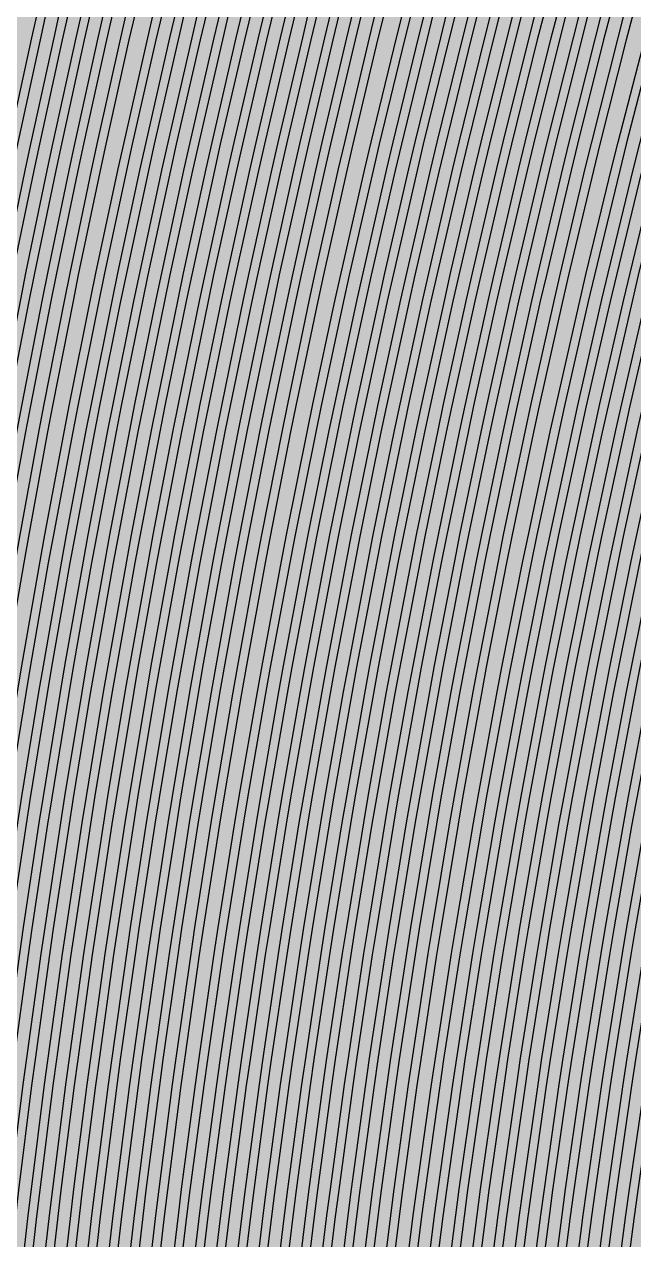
# Model space of a CAD drawing. Header units: metres. Extents: x -7220 to 10980, y -29667 to 1833.
# Drawn here: x 2923.3 to 3068.9, y -17403.7 to -17113.4 of the extents above; entities that cross this region are included whole.
import ezdxf

# ---------------------------------------------------------------- set-up
doc = ezdxf.new("R2010")
doc.units = ezdxf.units.M
doc.layers.add('Metal1', color=4, linetype='CONTINUOUS')
doc.layers.add('Polyimide', color=7, linetype='CONTINUOUS')

msp = doc.modelspace()

# ---------------------------------------------------------------- hatches: boundary and pattern name
at = {"layer": 'Polyimide'}
msp.add_hatch(color=7, dxfattribs=at).paths.add_polyline_path([(4099.45, -13861.55), (4142.64, -14152.77), (4214.18, -14438.35), (4313.36, -14715.55), (4439.24, -14981.69), (4590.59, -15234.21), (4765.97, -15470.68), (4963.68, -15688.82), (5181.82, -15886.53), (5418.29, -16061.91), (5670.81, -16213.26), (5936.95, -16339.14), (6214.15, -16438.32), (6499.73, -16509.85), (6790.95, -16553.05), (7085, -16567.5), (9980.38, -16567.5), (10058.79, -16571.35), (10136.45, -16582.87), (10212.6, -16601.95), (10286.52, -16628.4), (10357.49, -16661.96), (10424.83, -16702.32), (10487.89, -16749.09), (10546.06, -16801.81), (10598.78, -16859.98), (10645.55, -16923.04), (10685.91, -16990.38), (10719.48, -17061.35), (10745.93, -17135.27), (10765, -17211.43), (10776.52, -17289.08), (10780.38, -17367.5), (10780.38, -21957.3), (10741.61, -22012.91), (10705.97, -22070.59), (10673.58, -22130.14), (10644.53, -22191.39), (10618.92, -22254.16), (10596.82, -22318.25), (10578.3, -22383.46), (10563.41, -22449.6), (10552.21, -22516.46), (10544.72, -22583.84), (10540.97, -22651.53), (10540.97, -22719.32), (10544.72, -22787.01), (10552.21, -22854.38), (10563.41, -22921.24), (10578.3, -22987.38), (10596.82, -23052.6), (10618.92, -23116.68), (10644.53, -23179.45), (10673.58, -23240.71), (10705.97, -23300.26), (10741.61, -23357.93), (10780.38, -23413.54), (10780.38, -28667.5), (10776.52, -28745.91), (10765, -28823.57), (10745.93, -28899.73), (10719.48, -28973.65), (10685.91, -29044.62), (10645.55, -29111.96), (10598.78, -29175.01), (10546.06, -29233.19), (10487.89, -29285.91), (10424.83, -29332.68), (10357.49, -29373.04), (10286.52, -29406.6), (10212.6, -29433.05), (10136.45, -29452.13), (10058.79, -29463.65), (9980.38, -29467.5), (-6219.63, -29467.5), (-6298.04, -29463.65), (-6375.7, -29452.13), (-6451.85, -29433.05), (-6525.77, -29406.6), (-6596.74, -29373.04), (-6664.08, -29332.68), (-6727.14, -29285.91), (-6785.31, -29233.19), (-6838.03, -29175.01), (-6884.8, -29111.96), (-6925.16, -29044.62), (-6958.73, -28973.65), (-6985.18, -28899.73), (-7004.25, -28823.57), (-7015.77, -28745.91), (-7019.63, -28667.5), (-7019.63, -23426.32), (-6979.36, -23370.07), (-6942.33, -23311.63), (-6908.66, -23251.2), (-6878.45, -23188.96), (-6851.81, -23125.12), (-6828.81, -23059.88), (-6809.53, -22993.44), (-6794.04, -22926.02), (-6782.37, -22857.83), (-6774.57, -22789.09), (-6770.67, -22720.02), (-6770.67, -22650.84), (-6774.57, -22581.77), (-6782.37, -22513.03), (-6794.04, -22444.84), (-6809.53, -22377.42), (-6828.81, -22310.98), (-6851.81, -22245.74), (-6878.45, -22181.89), (-6908.66, -22119.66), (-6942.33, -22059.22), (-6979.36, -22000.79), (-7019.63, -21944.54), (-7019.63, -17367.5), (-7015.77, -17289.08), (-7004.25, -17211.43), (-6985.18, -17135.27), (-6958.73, -17061.35), (-6925.16, -16990.38), (-6884.8, -16923.04), (-6838.03, -16859.98), (-6785.31, -16801.81), (-6727.14, -16749.09), (-6664.08, -16702.32), (-6596.74, -16661.96), (-6525.77, -16628.4), (-6451.85, -16601.95), (-6375.7, -16582.87), (-6298.04, -16571.35), (-6219.63, -16567.5), (-3314, -16567.5), (-3019.95, -16553.05), (-2728.73, -16509.85), (-2443.15, -16438.32), (-2165.95, -16339.14), (-1899.81, -16213.26), (-1647.29, -16061.91), (-1410.82, -15886.53), (-1192.68, -15688.82), (-994.97, -15470.68), (-819.59, -15234.21), (-668.24, -14981.69), (-542.36, -14715.55), (-443.18, -14438.35), (-371.64, -14152.77), (-328.45, -13861.55), (-314, -13567.5), (-314, -13373.48), (-317.45, -13328.11), (-327.72, -13283.78), (-344.58, -13241.52), (-367.63, -13202.3), (-396.35, -13167.01), (-430.08, -13136.47), (-468.03, -13111.38), (-509.35, -13092.32), (-509.35, -13092.32), (-578.18, -13061.27), (-642.2, -13021.24), (-700.26, -12972.96), (-751.3, -12917.31), (-794.39, -12855.3), (-828.74, -12788.06), (-853.73, -12716.8), (-868.91, -12642.84), (-874, -12567.5), (-868.91, -12492.16), (-853.73, -12418.19), (-828.74, -12346.94), (-794.39, -12279.7), (-751.3, -12217.69), (-700.26, -12162.04), (-642.2, -12113.76), (-578.18, -12073.73), (-509.35, -12042.68), (-509.35, -12042.68), (-468.03, -12023.62), (-430.08, -11998.53), (-396.35, -11967.99), (-367.63, -11932.7), (-344.58, -11893.47), (-327.72, -11851.21), (-317.45, -11806.89), (-314, -11761.52), (-314, -11074.31), (-317.45, -11028.94), (-327.72, -10984.62), (-344.58, -10942.36), (-367.63, -10903.13), (-396.35, -10867.84), (-430.08, -10837.3), (-468.03, -10812.21), (-509.35, -10793.16), (-509.35, -10793.16), (-578.18, -10762.1), (-642.2, -10722.07), (-700.26, -10673.8), (-751.3, -10618.15), (-794.39, -10556.13), (-828.74, -10488.89), (-853.73, -10417.64), (-868.91, -10343.67), (-874, -10268.33), (-868.91, -10192.99), (-853.73, -10119.03), (-828.74, -10047.77), (-794.39, -9980.53), (-751.3, -9918.52), (-700.26, -9862.87), (-642.2, -9814.59), (-578.18, -9774.56), (-509.35, -9743.51), (-509.35, -9743.51), (-468.03, -9724.45), (-430.08, -9699.36), (-396.35, -9668.82), (-367.63, -9633.53), (-344.58, -9594.31), (-327.72, -9552.05), (-317.45, -9507.72), (-314, -9462.35), (-314, -8775.14), (-317.45, -8729.78), (-327.72, -8685.45), (-344.58, -8643.19), (-367.63, -8603.96), (-396.35, -8568.68), (-430.08, -8538.14), (-468.03, -8513.05), (-509.35, -8493.99), (-509.35, -8493.99), (-578.18, -8462.94), (-642.2, -8422.91), (-700.26, -8374.63), (-751.3, -8318.98), (-794.39, -8256.97), (-828.74, -8189.73), (-853.73, -8118.47), (-868.91, -8044.5), (-874, -7969.17), (-868.91, -7893.83), (-853.73, -7819.86), (-828.74, -7748.61), (-794.39, -7681.36), (-751.3, -7619.35), (-700.26, -7563.7), (-642.2, -7515.42), (-578.18, -7475.4), (-509.35, -7444.34), (-509.35, -7444.34), (-468.03, -7425.28), (-430.08, -7400.2), (-396.35, -7369.66), (-367.63, -7334.37), (-344.58, -7295.14), (-327.72, -7252.88), (-317.45, -7208.56), (-314, -7163.19), (-314, -6475.98), (-317.45, -6430.61), (-327.72, -6386.29), (-344.58, -6344.02), (-367.63, -6304.8), (-396.35, -6269.51), (-430.08, -6238.97), (-468.03, -6213.88), (-509.35, -6194.82), (-509.35, -6194.82), (-578.18, -6163.77), (-642.2, -6123.74), (-700.26, -6075.46), (-751.3, -6019.81), (-794.39, -5957.8), (-828.74, -5890.56), (-853.73, -5819.31), (-868.91, -5745.34), (-874, -5670), (-868.91, -5594.66), (-853.73, -5520.69), (-828.74, -5449.44), (-794.39, -5382.2), (-751.3, -5320.19), (-700.26, -5264.54), (-642.2, -5216.26), (-578.18, -5176.23), (-509.35, -5145.18), (-509.35, -5145.18), (-468.03, -5126.12), (-430.08, -5101.03), (-396.35, -5070.49), (-367.63, -5035.2), (-344.58, -4995.98), (-327.72, -4953.71), (-317.45, -4909.39), (-314, -4864.02), (-314, 380), (-314, 1532.5), (-269, 1532.5), (-268.78, 1525.63), (-268.1, 1518.79), (-266.98, 1512.02), (-265.42, 1505.32), (-263.43, 1498.75), (-261.01, 1492.32), (-258.17, 1486.06), (-254.93, 1480), (-251.3, 1474.17), (-247.3, 1468.58), (-242.94, 1463.27), (-238.25, 1458.25), (-233.23, 1453.56), (-227.92, 1449.2), (-222.33, 1445.2), (-216.5, 1441.57), (-210.44, 1438.33), (-204.18, 1435.49), (-197.75, 1433.07), (-191.18, 1431.08), (-184.48, 1429.52), (-177.71, 1428.4), (-170.87, 1427.72), (-164, 1427.5), (-157.13, 1427.72), (-150.29, 1428.4), (-143.52, 1429.52), (-136.82, 1431.08), (-130.25, 1433.07), (-123.82, 1435.49), (-117.56, 1438.33), (-111.5, 1441.57), (-105.67, 1445.2), (-100.08, 1449.2), (-94.77, 1453.56), (-89.75, 1458.25), (-85.06, 1463.27), (-80.7, 1468.58), (-76.7, 1474.17), (-73.07, 1480), (-69.83, 1486.06), (-66.99, 1492.32), (-64.57, 1498.75), (-62.58, 1505.32), (-61.02, 1512.02), (-59.9, 1518.79), (-59.22, 1525.63), (-59, 1532.5), (1786, 1532.5), (3835, 1532.5), (3835.21, 1539.04), (3835.86, 1545.55), (3836.92, 1552.01), (3838.41, 1558.38), (3840.31, 1564.64), (3842.61, 1570.77), (3845.31, 1576.73), (3848.4, 1582.5), (3851.85, 1588.06), (3855.66, 1593.38), (3859.82, 1598.43), (3864.29, 1603.21), (3869.07, 1607.68), (3874.12, 1611.84), (3879.44, 1615.65), (3885, 1619.1), (3890.77, 1622.19), (3896.73, 1624.89), (3902.86, 1627.19), (3909.12, 1629.09), (3915.49, 1630.58), (3921.95, 1631.64), (3928.46, 1632.29), (3935, 1632.5), (3941.54, 1632.29), (3948.05, 1631.64), (3954.51, 1630.58), (3960.88, 1629.09), (3967.14, 1627.19), (3973.27, 1624.89), (3979.23, 1622.19), (3985, 1619.1), (3990.56, 1615.65), (3995.88, 1611.84), (4000.93, 1607.68), (4005.71, 1603.21), (4010.18, 1598.43), (4014.34, 1593.38), (4018.15, 1588.06), (4021.6, 1582.5), (4024.69, 1576.73), (4027.39, 1570.77), (4029.69, 1564.64), (4031.59, 1558.38), (4033.08, 1552.01), (4034.14, 1545.55), (4034.79, 1539.04), (4035, 1532.5), (4085, 1532.5), (4085, 380), (4085, 330), (4085, -4864.02), (4088.45, -4909.39), (4098.72, -4953.71), (4115.58, -4995.98), (4138.63, -5035.2), (4167.35, -5070.49), (4201.08, -5101.03), (4239.03, -5126.12), (4280.35, -5145.18), (4280.35, -5145.18), (4349.18, -5176.23), (4413.2, -5216.26), (4471.26, -5264.54), (4522.3, -5320.19), (4565.39, -5382.2), (4599.74, -5449.44), (4624.73, -5520.69), (4639.91, -5594.66), (4645, -5670), (4639.91, -5745.34), (4624.73, -5819.31), (4599.74, -5890.56), (4565.39, -5957.8), (4522.3, -6019.81), (4471.26, -6075.46), (4413.2, -6123.74), (4349.18, -6163.77), (4280.35, -6194.82), (4239.03, -6213.88), (4201.08, -6238.97), (4167.35, -6269.51), (4138.63, -6304.8), (4115.58, -6344.02), (4098.72, -6386.29), (4088.45, -6430.61), (4085, -6475.98), (4085, -13567.5), (4099.45, -13861.55)])

# ---------------------------------------------------------------- linework, layer by layer
at = {"layer": 'Metal1'}
for points in [[(2875.58, -17422.91), (2878.24, -17397.93), (2878.95, -17391.66), (2881.92, -17366.68), (2882.7, -17360.41), (2885.97, -17335.43), (2886.83, -17329.15), (2890.4, -17304.18), (2891.34, -17297.9), (2895.21, -17272.93), (2896.23, -17266.65), (2900.41, -17241.67), (2901.5, -17235.4), (2906, -17210.42), (2907.17, -17204.14), (2911.97, -17179.17), (2913.22, -17172.89), (2918.34, -17147.92), (2919.67, -17141.64), (2925.1, -17116.67), (2926.51, -17110.38)], [(2928.46, -17110.83), (2927.06, -17117.1), (2921.62, -17142.06), (2920.3, -17148.33), (2915.18, -17173.29), (2913.94, -17179.56), (2909.13, -17204.51), (2907.97, -17210.78), (2903.47, -17235.74), (2902.38, -17242.01), (2898.2, -17266.97), (2897.19, -17273.24), (2893.31, -17298.2), (2892.38, -17304.47), (2888.81, -17329.43), (2887.95, -17335.69), (2884.68, -17360.66), (2883.9, -17366.92), (2880.94, -17391.89), (2880.23, -17398.15), (2877.57, -17423.12)], [(2880.64, -17422.91), (2883.32, -17397.93), (2884.03, -17391.66), (2887.01, -17366.68), (2887.79, -17360.41), (2891.08, -17335.43), (2891.94, -17329.15), (2895.53, -17304.18), (2896.47, -17297.9), (2900.36, -17272.92), (2901.38, -17266.65), (2905.59, -17241.67), (2906.68, -17235.39), (2911.2, -17210.42), (2912.37, -17204.14), (2917.2, -17179.17), (2918.45, -17172.89), (2923.59, -17147.92), (2924.93, -17141.64), (2930.39, -17116.67), (2931.8, -17110.38)], [(2933.75, -17110.83), (2932.34, -17117.1), (2926.88, -17142.06), (2925.55, -17148.33), (2920.41, -17173.29), (2919.16, -17179.56), (2914.34, -17204.52), (2913.16, -17210.78), (2908.65, -17235.74), (2907.56, -17242.01), (2903.36, -17266.97), (2902.34, -17273.24), (2898.45, -17298.2), (2897.51, -17304.47), (2893.92, -17329.43), (2893.06, -17335.69), (2889.78, -17360.66), (2888.99, -17366.92), (2886.01, -17391.89), (2885.31, -17398.15), (2882.63, -17423.12)], [(2885.7, -17422.91), (2888.39, -17397.93), (2889.1, -17391.66), (2892.1, -17366.68), (2892.89, -17360.41), (2896.19, -17335.43), (2897.05, -17329.15), (2900.66, -17304.18), (2901.6, -17297.9), (2905.51, -17272.92), (2906.54, -17266.65), (2910.76, -17241.67), (2911.86, -17235.39), (2916.39, -17210.42), (2917.57, -17204.14), (2922.42, -17179.17), (2923.68, -17172.89), (2928.85, -17147.92), (2930.19, -17141.64), (2935.67, -17116.67), (2937.09, -17110.38)], [(2939.04, -17110.83), (2937.62, -17117.11), (2932.14, -17142.06), (2930.8, -17148.33), (2925.64, -17173.29), (2924.38, -17179.56), (2919.54, -17204.52), (2918.36, -17210.79), (2913.83, -17235.75), (2912.73, -17242.01), (2908.51, -17266.97), (2907.49, -17273.24), (2903.58, -17298.2), (2902.64, -17304.47), (2899.03, -17329.43), (2898.17, -17335.69), (2894.87, -17360.66), (2894.08, -17366.92), (2891.09, -17391.89), (2890.38, -17398.15), (2887.69, -17423.12)], [(2890.76, -17422.91), (2893.46, -17397.93), (2894.18, -17391.66), (2897.19, -17366.68), (2897.98, -17360.4), (2901.29, -17335.43), (2902.16, -17329.15), (2905.78, -17304.17), (2906.73, -17297.9), (2910.66, -17272.92), (2911.69, -17266.65), (2915.93, -17241.67), (2917.04, -17235.39), (2921.59, -17210.42), (2922.78, -17204.14), (2927.65, -17179.17), (2928.91, -17172.89), (2934.1, -17147.92), (2935.45, -17141.63), (2940.95, -17116.67), (2942.38, -17110.38)], [(2944.33, -17110.83), (2942.91, -17117.11), (2937.4, -17142.06), (2936.06, -17148.33), (2930.87, -17173.29), (2929.61, -17179.56), (2924.74, -17204.52), (2923.56, -17210.79), (2919.01, -17235.75), (2917.9, -17242.01), (2913.66, -17266.97), (2912.64, -17273.24), (2908.71, -17298.2), (2907.76, -17304.47), (2904.14, -17329.43), (2903.28, -17335.69), (2899.96, -17360.66), (2899.17, -17366.92), (2896.17, -17391.89), (2895.45, -17398.15), (2892.75, -17423.12)], [(2895.85, -17422.91), (2898.57, -17397.93), (2899.29, -17391.66), (2902.31, -17366.68), (2903.11, -17360.4), (2906.44, -17335.43), (2907.32, -17329.15), (2910.96, -17304.17), (2911.91, -17297.9), (2915.87, -17272.92), (2916.9, -17266.64), (2921.17, -17241.67), (2922.28, -17235.39), (2926.86, -17210.42), (2928.06, -17204.14), (2932.95, -17179.17), (2934.23, -17172.89), (2939.45, -17147.92), (2940.8, -17141.63), (2946.34, -17116.67), (2947.78, -17110.38)], [(2949.73, -17110.83), (2948.29, -17117.11), (2942.76, -17142.06), (2941.4, -17148.33), (2936.19, -17173.29), (2934.92, -17179.56), (2930.02, -17204.52), (2928.83, -17210.79), (2924.25, -17235.75), (2923.14, -17242.02), (2918.87, -17266.98), (2917.84, -17273.24), (2913.89, -17298.2), (2912.94, -17304.47), (2909.3, -17329.43), (2908.42, -17335.7), (2905.09, -17360.66), (2904.3, -17366.92), (2901.27, -17391.89), (2900.55, -17398.15), (2897.84, -17423.12)], [(2901.16, -17422.91), (2903.94, -17397.93), (2904.68, -17391.65), (2907.77, -17366.67), (2908.59, -17360.4), (2911.99, -17335.42), (2912.89, -17329.15), (2916.62, -17304.17), (2917.59, -17297.89), (2921.63, -17272.92), (2922.69, -17266.64), (2927.05, -17241.67), (2928.19, -17235.39), (2932.88, -17210.42), (2934.1, -17204.13), (2939.1, -17179.17), (2940.41, -17172.88), (2945.74, -17147.92), (2947.13, -17141.63), (2952.79, -17116.67), (2954.26, -17110.38)], [(2956.21, -17110.84), (2954.74, -17117.11), (2949.08, -17142.06), (2947.7, -17148.34), (2942.36, -17173.29), (2941.06, -17179.57), (2936.06, -17204.52), (2934.84, -17210.79), (2930.16, -17235.75), (2929.02, -17242.02), (2924.66, -17266.98), (2923.61, -17273.25), (2919.57, -17298.21), (2918.59, -17304.47), (2914.87, -17329.44), (2913.98, -17335.7), (2910.57, -17360.67), (2909.76, -17366.93), (2906.66, -17391.89), (2905.93, -17398.15), (2903.15, -17423.12)], [(2906.22, -17422.91), (2909.01, -17397.93), (2909.75, -17391.65), (2912.86, -17366.67), (2913.68, -17360.4), (2917.1, -17335.42), (2918, -17329.15), (2921.74, -17304.17), (2922.72, -17297.89), (2926.78, -17272.92), (2927.84, -17266.64), (2932.23, -17241.67), (2933.37, -17235.39), (2938.07, -17210.42), (2939.3, -17204.13), (2944.33, -17179.17), (2945.64, -17172.88), (2951, -17147.92), (2952.39, -17141.63), (2958.08, -17116.66), (2959.55, -17110.37)], [(2961.5, -17110.84), (2960.03, -17117.12), (2954.34, -17142.07), (2952.95, -17148.34), (2947.59, -17173.29), (2946.29, -17179.57), (2941.26, -17204.52), (2940.04, -17210.79), (2935.33, -17235.75), (2934.19, -17242.02), (2929.82, -17266.98), (2928.76, -17273.25), (2924.7, -17298.21), (2923.72, -17304.47), (2919.98, -17329.44), (2919.08, -17335.7), (2915.66, -17360.67), (2914.84, -17366.93), (2911.74, -17391.89), (2911, -17398.15), (2908.21, -17423.12)], [(2911.28, -17422.91), (2914.09, -17397.92), (2914.83, -17391.65), (2917.95, -17366.67), (2918.77, -17360.4), (2922.21, -17335.42), (2923.11, -17329.15), (2926.87, -17304.17), (2927.86, -17297.89), (2931.93, -17272.92), (2933, -17266.64), (2937.4, -17241.67), (2938.55, -17235.39), (2943.27, -17210.42), (2944.5, -17204.13), (2949.55, -17179.17), (2950.87, -17172.88), (2956.25, -17147.92), (2957.65, -17141.63), (2963.36, -17116.66), (2964.84, -17110.37)], [(2966.79, -17110.84), (2965.31, -17117.12), (2959.6, -17142.07), (2958.2, -17148.34), (2952.82, -17173.3), (2951.51, -17179.57), (2946.46, -17204.52), (2945.23, -17210.8), (2940.51, -17235.75), (2939.37, -17242.02), (2934.97, -17266.98), (2933.9, -17273.25), (2929.83, -17298.21), (2928.85, -17304.47), (2925.09, -17329.44), (2924.19, -17335.7), (2920.76, -17360.67), (2919.93, -17366.93), (2916.82, -17391.89), (2916.07, -17398.15), (2913.27, -17423.12)], [(2916.35, -17422.91), (2919.16, -17397.92), (2919.91, -17391.65), (2923.04, -17366.67), (2923.87, -17360.4), (2927.32, -17335.42), (2928.23, -17329.15), (2932, -17304.17), (2932.99, -17297.89), (2937.08, -17272.92), (2938.15, -17266.64), (2942.57, -17241.67), (2943.72, -17235.39), (2948.47, -17210.42), (2949.7, -17204.13), (2954.78, -17179.17), (2956.1, -17172.88), (2961.5, -17147.91), (2962.91, -17141.63), (2968.64, -17116.66), (2970.13, -17110.37)], [(2972.08, -17110.84), (2970.59, -17117.12), (2964.86, -17142.07), (2963.46, -17148.34), (2958.05, -17173.3), (2956.74, -17179.57), (2951.67, -17204.52), (2950.43, -17210.8), (2945.69, -17235.75), (2944.54, -17242.02), (2940.12, -17266.98), (2939.05, -17273.25), (2934.96, -17298.21), (2933.97, -17304.48), (2930.2, -17329.44), (2929.3, -17335.7), (2925.85, -17360.67), (2925.02, -17366.93), (2921.89, -17391.9), (2921.15, -17398.15), (2918.33, -17423.12)], [(2921.41, -17422.91), (2924.23, -17397.92), (2924.98, -17391.65), (2928.13, -17366.67), (2928.96, -17360.4), (2932.43, -17335.42), (2933.34, -17329.15), (2937.13, -17304.17), (2938.12, -17297.89), (2942.23, -17272.92), (2943.31, -17266.64), (2947.74, -17241.67), (2948.9, -17235.39), (2953.67, -17210.42), (2954.91, -17204.13), (2960, -17179.17), (2961.33, -17172.88), (2966.76, -17147.91), (2968.16, -17141.62), (2973.93, -17116.66), (2975.42, -17110.37)], [(2977.37, -17110.84), (2975.87, -17117.12), (2970.11, -17142.07), (2968.71, -17148.35), (2963.28, -17173.3), (2961.96, -17179.57), (2956.87, -17204.53), (2955.63, -17210.8), (2950.87, -17235.75), (2949.71, -17242.02), (2945.28, -17266.98), (2944.2, -17273.25), (2940.09, -17298.21), (2939.1, -17304.48), (2935.32, -17329.44), (2934.41, -17335.7), (2930.94, -17360.67), (2930.11, -17366.93), (2926.97, -17391.9), (2926.22, -17398.16), (2923.39, -17423.12)], [(2926.47, -17422.91), (2929.31, -17397.92), (2930.06, -17391.65), (2933.22, -17366.67), (2934.05, -17360.4), (2937.53, -17335.42), (2938.45, -17329.14), (2942.25, -17304.17), (2943.25, -17297.89), (2947.38, -17272.92), (2948.46, -17266.64), (2952.92, -17241.67), (2954.08, -17235.38), (2958.86, -17210.42), (2960.11, -17204.13), (2965.23, -17179.16), (2966.56, -17172.88), (2972.01, -17147.91), (2973.42, -17141.62), (2979.21, -17116.66), (2980.71, -17110.37)], [(2982.66, -17110.84), (2981.16, -17117.12), (2975.37, -17142.07), (2973.96, -17148.35), (2968.51, -17173.3), (2967.18, -17179.57), (2962.07, -17204.53), (2960.83, -17210.8), (2956.04, -17235.75), (2954.88, -17242.02), (2950.43, -17266.98), (2949.35, -17273.25), (2945.23, -17298.21), (2944.23, -17304.48), (2940.43, -17329.44), (2939.51, -17335.7), (2936.04, -17360.67), (2935.2, -17366.93), (2932.05, -17391.9), (2931.29, -17398.16), (2928.46, -17423.12)], [(2931.53, -17422.9), (2934.38, -17397.92), (2935.14, -17391.65), (2938.31, -17366.67), (2939.15, -17360.4), (2942.64, -17335.42), (2943.56, -17329.14), (2947.38, -17304.17), (2948.38, -17297.89), (2952.53, -17272.92), (2953.61, -17266.64), (2958.09, -17241.67), (2959.26, -17235.38), (2964.06, -17210.42), (2965.31, -17204.13), (2970.45, -17179.16), (2971.79, -17172.88), (2977.26, -17147.91), (2978.68, -17141.62), (2984.49, -17116.66), (2986, -17110.37)], [(2987.95, -17110.84), (2986.44, -17117.12), (2980.63, -17142.07), (2979.21, -17148.35), (2973.74, -17173.3), (2972.41, -17179.57), (2967.27, -17204.53), (2966.02, -17210.8), (2961.22, -17235.76), (2960.06, -17242.03), (2955.58, -17266.98), (2954.5, -17273.25), (2950.36, -17298.21), (2949.36, -17304.48), (2945.54, -17329.44), (2944.62, -17335.7), (2941.13, -17360.67), (2940.29, -17366.93), (2937.12, -17391.9), (2936.37, -17398.16), (2933.52, -17423.13)], [(2936.59, -17422.9), (2939.45, -17397.92), (2940.21, -17391.65), (2943.4, -17366.67), (2944.24, -17360.4), (2947.75, -17335.42), (2948.67, -17329.14), (2952.51, -17304.17), (2953.51, -17297.89), (2957.68, -17272.92), (2958.77, -17266.64), (2963.26, -17241.67), (2964.43, -17235.38), (2969.26, -17210.41), (2970.52, -17204.13), (2975.68, -17179.16), (2977.02, -17172.88), (2982.51, -17147.91), (2983.94, -17141.62), (2989.78, -17116.66), (2991.29, -17110.37)], [(2993.23, -17110.84), (2991.72, -17117.12), (2985.89, -17142.07), (2984.47, -17148.35), (2978.97, -17173.3), (2977.63, -17179.57), (2972.48, -17204.53), (2971.22, -17210.8), (2966.4, -17235.76), (2965.23, -17242.03), (2960.74, -17266.98), (2959.65, -17273.25), (2955.49, -17298.21), (2954.49, -17304.48), (2950.65, -17329.44), (2949.73, -17335.71), (2946.22, -17360.67), (2945.38, -17366.93), (2942.2, -17391.9), (2941.44, -17398.16), (2938.58, -17423.13)], [(2941.65, -17422.9), (2944.53, -17397.92), (2945.29, -17391.65), (2948.49, -17366.67), (2949.33, -17360.4), (2952.86, -17335.42), (2953.79, -17329.14), (2957.64, -17304.17), (2958.65, -17297.89), (2962.83, -17272.92), (2963.92, -17266.64), (2968.43, -17241.67), (2969.61, -17235.38), (2974.46, -17210.41), (2975.72, -17204.13), (2980.9, -17179.16), (2982.25, -17172.87), (2987.77, -17147.91), (2989.2, -17141.62), (2995.06, -17116.66), (2996.58, -17110.37)], [(2998.52, -17110.84), (2997.01, -17117.12), (2991.15, -17142.07), (2989.72, -17148.35), (2984.2, -17173.3), (2982.86, -17179.58), (2977.68, -17204.53), (2976.42, -17210.8), (2971.58, -17235.76), (2970.4, -17242.03), (2965.89, -17266.98), (2964.8, -17273.25), (2960.62, -17298.21), (2959.61, -17304.48), (2955.76, -17329.44), (2954.84, -17335.71), (2951.31, -17360.67), (2950.47, -17366.93), (2947.27, -17391.9), (2946.51, -17398.16), (2943.64, -17423.13)], [(2946.71, -17422.9), (2949.6, -17397.92), (2950.37, -17391.65), (2953.58, -17366.67), (2954.43, -17360.4), (2957.97, -17335.42), (2958.9, -17329.14), (2962.76, -17304.17), (2963.78, -17297.89), (2967.98, -17272.92), (2969.08, -17266.63), (2973.61, -17241.67), (2974.79, -17235.38), (2979.65, -17210.41), (2980.92, -17204.13), (2986.12, -17179.16), (2987.48, -17172.87), (2993.02, -17147.91), (2994.46, -17141.62), (3000.34, -17116.66), (3001.87, -17110.37)], [(3003.81, -17110.84), (3002.29, -17117.12), (2996.41, -17142.07), (2994.97, -17148.35), (2989.43, -17173.3), (2988.08, -17179.58), (2982.88, -17204.53), (2981.62, -17210.8), (2976.75, -17235.76), (2975.57, -17242.03), (2971.04, -17266.99), (2969.95, -17273.25), (2965.75, -17298.21), (2964.74, -17304.48), (2960.87, -17329.44), (2959.95, -17335.71), (2956.41, -17360.67), (2955.56, -17366.93), (2952.35, -17391.9), (2951.59, -17398.16), (2948.7, -17423.13)], [(2951.8, -17422.9), (2954.7, -17397.92), (2955.47, -17391.65), (2958.7, -17366.67), (2959.56, -17360.4), (2963.11, -17335.42), (2964.05, -17329.14), (2967.94, -17304.17), (2968.96, -17297.89), (2973.18, -17272.92), (2974.29, -17266.63), (2978.84, -17241.66), (2980.03, -17235.38), (2984.93, -17210.41), (2986.2, -17204.13), (2991.43, -17179.16), (2992.79, -17172.87), (2998.37, -17147.91), (2999.82, -17141.62), (3005.73, -17116.66), (3007.27, -17110.37)], [(3009.21, -17110.85), (3007.68, -17117.13), (3001.76, -17142.07), (3000.32, -17148.35), (2994.75, -17173.3), (2993.39, -17179.58), (2988.16, -17204.53), (2986.89, -17210.8), (2982, -17235.76), (2980.81, -17242.03), (2976.26, -17266.99), (2975.15, -17273.26), (2970.93, -17298.21), (2969.92, -17304.48), (2966.03, -17329.44), (2965.09, -17335.71), (2961.54, -17360.67), (2960.68, -17366.93), (2957.46, -17391.9), (2956.69, -17398.16), (2953.79, -17423.13)], [(2957.11, -17422.9), (2960.08, -17397.92), (2960.86, -17391.65), (2964.16, -17366.67), (2965.03, -17360.39), (2968.67, -17335.42), (2969.62, -17329.14), (2973.6, -17304.17), (2974.64, -17297.88), (2978.95, -17272.91), (2980.08, -17266.63), (2984.73, -17241.66), (2985.94, -17235.38), (2990.94, -17210.41), (2992.24, -17204.12), (2997.58, -17179.16), (2998.97, -17172.87), (3004.66, -17147.91), (3006.14, -17141.61), (3012.18, -17116.66), (3013.75, -17110.36)], [(3015.69, -17110.85), (3014.13, -17117.13), (3008.09, -17142.08), (3006.61, -17148.36), (3000.92, -17173.31), (2999.54, -17179.58), (2994.2, -17204.53), (2992.9, -17210.81), (2987.9, -17235.76), (2986.69, -17242.03), (2982.04, -17266.99), (2980.92, -17273.26), (2976.61, -17298.22), (2975.57, -17304.49), (2971.6, -17329.45), (2970.65, -17335.71), (2967.01, -17360.67), (2966.14, -17366.94), (2962.85, -17391.9), (2962.06, -17398.16), (2959.1, -17423.13)], [(2962.17, -17422.9), (2965.15, -17397.92), (2965.94, -17391.65), (2969.25, -17366.67), (2970.13, -17360.39), (2973.78, -17335.42), (2974.74, -17329.14), (2978.72, -17304.16), (2979.77, -17297.88), (2984.1, -17272.91), (2985.23, -17266.63), (2989.9, -17241.66), (2991.12, -17235.38), (2996.14, -17210.41), (2997.44, -17204.12), (3002.81, -17179.16), (3004.2, -17172.87), (3009.92, -17147.91), (3011.4, -17141.61), (3017.47, -17116.66), (3019.04, -17110.36)], [(3020.98, -17110.85), (3019.41, -17117.13), (3013.35, -17142.08), (3011.86, -17148.36), (3006.15, -17173.31), (3004.76, -17179.58), (2999.4, -17204.54), (2998.1, -17210.81), (2993.08, -17235.76), (2991.87, -17242.04), (2987.2, -17266.99), (2986.07, -17273.26), (2981.74, -17298.22), (2980.7, -17304.49), (2976.71, -17329.45), (2975.75, -17335.71), (2972.11, -17360.67), (2971.23, -17366.94), (2967.92, -17391.9), (2967.14, -17398.16), (2964.16, -17423.13)], [(2967.24, -17422.9), (2970.22, -17397.92), (2971.02, -17391.65), (2974.34, -17366.67), (2975.22, -17360.39), (2978.88, -17335.42), (2979.85, -17329.14), (2983.85, -17304.16), (2984.9, -17297.88), (2989.25, -17272.91), (2990.38, -17266.63), (2995.07, -17241.66), (2996.3, -17235.37), (3001.33, -17210.41), (3002.65, -17204.12), (3008.03, -17179.16), (3009.43, -17172.87), (3015.17, -17147.91), (3016.66, -17141.61), (3022.75, -17116.65), (3024.33, -17110.36)], [(3026.27, -17110.85), (3024.69, -17117.14), (3018.6, -17142.08), (3017.12, -17148.36), (3011.38, -17173.31), (3009.98, -17179.59), (3004.6, -17204.54), (3003.29, -17210.81), (2998.26, -17235.76), (2997.04, -17242.04), (2992.35, -17266.99), (2991.22, -17273.26), (2986.87, -17298.22), (2985.82, -17304.49), (2981.82, -17329.45), (2980.86, -17335.71), (2977.2, -17360.67), (2976.32, -17366.94), (2973, -17391.9), (2972.21, -17398.16), (2969.22, -17423.13)], [(2972.3, -17422.9), (2975.3, -17397.92), (2976.09, -17391.64), (2979.43, -17366.67), (2980.31, -17360.39), (2983.99, -17335.42), (2984.96, -17329.14), (2988.98, -17304.16), (2990.03, -17297.88), (2994.4, -17272.91), (2995.54, -17266.63), (3000.25, -17241.66), (3001.48, -17235.37), (3006.53, -17210.41), (3007.85, -17204.12), (3013.26, -17179.16), (3014.66, -17172.87), (3020.42, -17147.91), (3021.92, -17141.61), (3028.03, -17116.65), (3029.62, -17110.36)], [(3031.56, -17110.85), (3029.97, -17117.14), (3023.86, -17142.08), (3022.37, -17148.36), (3016.61, -17173.31), (3015.21, -17179.59), (3009.81, -17204.54), (3008.49, -17210.81), (3003.44, -17235.76), (3002.21, -17242.04), (2997.5, -17266.99), (2996.36, -17273.26), (2992, -17298.22), (2990.95, -17304.49), (2986.93, -17329.45), (2985.97, -17335.71), (2982.29, -17360.68), (2981.41, -17366.94), (2978.08, -17391.9), (2977.28, -17398.16), (2974.28, -17423.13)], [(2977.36, -17422.9), (2980.37, -17397.92), (2981.17, -17391.64), (2984.52, -17366.67), (2985.41, -17360.39), (2989.1, -17335.42), (2990.07, -17329.14), (2994.11, -17304.16), (2995.16, -17297.88), (2999.55, -17272.91), (3000.69, -17266.63), (3005.42, -17241.66), (3006.65, -17235.37), (3011.73, -17210.41), (3013.05, -17204.12), (3018.48, -17179.16), (3019.89, -17172.87), (3025.67, -17147.9), (3027.18, -17141.61), (3033.32, -17116.65), (3034.91, -17110.36)], [(3036.85, -17110.85), (3035.26, -17117.14), (3029.12, -17142.08), (3027.62, -17148.36), (3021.84, -17173.31), (3020.43, -17179.59), (3015.01, -17204.54), (3013.69, -17210.81), (3008.61, -17235.77), (3007.38, -17242.04), (3002.66, -17266.99), (3001.51, -17273.26), (2997.14, -17298.22), (2996.08, -17304.49), (2992.05, -17329.45), (2991.08, -17335.71), (2987.39, -17360.68), (2986.5, -17366.94), (2983.15, -17391.9), (2982.36, -17398.17), (2979.34, -17423.13)], [(2982.42, -17422.9), (2985.44, -17397.92), (2986.25, -17391.64), (2989.61, -17366.67), (2990.5, -17360.39), (2994.21, -17335.42), (2995.18, -17329.14), (2999.23, -17304.16), (3000.3, -17297.88), (3004.69, -17272.91), (3005.85, -17266.63), (3010.59, -17241.66), (3011.83, -17235.37), (3016.93, -17210.41), (3018.26, -17204.12), (3023.7, -17179.16), (3025.12, -17172.86), (3030.93, -17147.9), (3032.44, -17141.61), (3038.6, -17116.65), (3040.2, -17110.36)], [(3042.14, -17110.86), (3040.54, -17117.14), (3034.38, -17142.08), (3032.87, -17148.36), (3027.07, -17173.31), (3025.66, -17179.59), (3020.21, -17204.54), (3018.88, -17210.81), (3013.79, -17235.77), (3012.55, -17242.04), (3007.81, -17266.99), (3006.66, -17273.26), (3002.27, -17298.22), (3001.21, -17304.49), (2997.16, -17329.45), (2996.18, -17335.72), (2992.48, -17360.68), (2991.59, -17366.94), (2988.23, -17391.9), (2987.43, -17398.17), (2984.41, -17423.13)], [(2987.48, -17422.9), (2990.52, -17397.92), (2991.32, -17391.64), (2994.7, -17366.67), (2995.59, -17360.39), (2999.32, -17335.41), (3000.29, -17329.13), (3004.36, -17304.16), (3005.43, -17297.88), (3009.84, -17272.91), (3011, -17266.63), (3015.76, -17241.66), (3017.01, -17235.37), (3022.12, -17210.41), (3023.46, -17204.12), (3028.93, -17179.16), (3030.35, -17172.86), (3036.18, -17147.9), (3037.7, -17141.61), (3043.88, -17116.65), (3045.49, -17110.36)], [(3047.43, -17110.86), (3045.82, -17117.14), (3039.64, -17142.08), (3038.13, -17148.37), (3032.3, -17173.31), (3030.88, -17179.59), (3025.41, -17204.54), (3024.08, -17210.82), (3018.97, -17235.77), (3017.73, -17242.04), (3012.96, -17266.99), (3011.81, -17273.27), (3007.4, -17298.22), (3006.33, -17304.49), (3002.27, -17329.45), (3001.29, -17335.72), (2997.57, -17360.68), (2996.68, -17366.94), (2993.31, -17391.9), (2992.5, -17398.17), (2989.47, -17423.13)], [(2992.54, -17422.9), (2995.59, -17397.92), (2996.4, -17391.64), (2999.79, -17366.67), (3000.69, -17360.39), (3004.42, -17335.41), (3005.41, -17329.13), (3009.49, -17304.16), (3010.56, -17297.88), (3014.99, -17272.91), (3016.15, -17266.63), (3020.94, -17241.66), (3022.19, -17235.37), (3027.32, -17210.41), (3028.66, -17204.12), (3034.15, -17179.16), (3035.58, -17172.86), (3041.43, -17147.9), (3042.95, -17141.61), (3049.17, -17116.65), (3050.78, -17110.35)], [(3052.72, -17110.86), (3051.11, -17117.14), (3044.9, -17142.08), (3043.38, -17148.37), (3037.53, -17173.31), (3036.1, -17179.59), (3030.62, -17204.54), (3029.28, -17210.82), (3024.15, -17235.77), (3022.9, -17242.04), (3018.12, -17267), (3016.96, -17273.27), (3012.53, -17298.22), (3011.46, -17304.49), (3007.38, -17329.45), (3006.4, -17335.72), (3002.67, -17360.68), (3001.77, -17366.94), (2998.38, -17391.91), (2997.57, -17398.17), (2994.53, -17423.13)], [(2997.6, -17422.9), (3000.66, -17397.92), (3001.48, -17391.64), (3004.88, -17366.67), (3005.78, -17360.39), (3009.53, -17335.41), (3010.52, -17329.13), (3014.62, -17304.16), (3015.69, -17297.88), (3020.14, -17272.91), (3021.31, -17266.62), (3026.11, -17241.66), (3027.36, -17235.37), (3032.52, -17210.41), (3033.86, -17204.12), (3039.38, -17179.15), (3040.81, -17172.86), (3046.69, -17147.9), (3048.21, -17141.61), (3054.45, -17116.65), (3056.07, -17110.35)], [(3058, -17110.86), (3056.39, -17117.14), (3050.16, -17142.09), (3048.63, -17148.37), (3042.76, -17173.31), (3041.33, -17179.59), (3035.82, -17204.54), (3034.48, -17210.82), (3029.32, -17235.77), (3028.07, -17242.04), (3023.27, -17267), (3022.11, -17273.27), (3017.66, -17298.22), (3016.59, -17304.49), (3012.49, -17329.45), (3011.51, -17335.72), (3007.76, -17360.68), (3006.86, -17366.94), (3003.46, -17391.91), (3002.65, -17398.17), (2999.59, -17423.13)], [(3002.67, -17422.9), (3005.74, -17397.92), (3006.55, -17391.64), (3009.97, -17366.67), (3010.87, -17360.39), (3014.64, -17335.41), (3015.63, -17329.13), (3019.75, -17304.16), (3020.82, -17297.88), (3025.29, -17272.91), (3026.46, -17266.62), (3031.28, -17241.66), (3032.54, -17235.37), (3037.72, -17210.41), (3039.07, -17204.12), (3044.6, -17179.15), (3046.04, -17172.86), (3051.94, -17147.9), (3053.47, -17141.61), (3059.73, -17116.65), (3061.36, -17110.35)], [(3063.29, -17110.86), (3061.67, -17117.14), (3055.41, -17142.09), (3053.88, -17148.37), (3047.99, -17173.31), (3046.55, -17179.59), (3041.02, -17204.54), (3039.67, -17210.82), (3034.5, -17235.77), (3033.24, -17242.04), (3028.43, -17267), (3027.26, -17273.27), (3022.79, -17298.22), (3021.72, -17304.49), (3017.6, -17329.45), (3016.62, -17335.72), (3012.85, -17360.68), (3011.95, -17366.94), (3008.53, -17391.91), (3007.72, -17398.17), (3004.65, -17423.13)], [(3007.75, -17422.9), (3010.84, -17397.92), (3011.66, -17391.64), (3015.09, -17366.67), (3016, -17360.39), (3019.79, -17335.41), (3020.78, -17329.13), (3024.92, -17304.16), (3026.01, -17297.88), (3030.5, -17272.91), (3031.67, -17266.62), (3036.52, -17241.66), (3037.78, -17235.37), (3042.99, -17210.41), (3044.35, -17204.11), (3049.91, -17179.15), (3051.36, -17172.86), (3057.29, -17147.9), (3058.83, -17141.61), (3065.12, -17116.65), (3066.76, -17110.35)], [(3068.69, -17110.86), (3067.06, -17117.15), (3060.77, -17142.09), (3059.23, -17148.37), (3053.31, -17173.32), (3051.86, -17179.6), (3046.3, -17204.54), (3044.95, -17210.82), (3039.74, -17235.77), (3038.48, -17242.04), (3033.64, -17267), (3032.46, -17273.27), (3027.98, -17298.22), (3026.89, -17304.49), (3022.76, -17329.45), (3021.76, -17335.72), (3017.98, -17360.68), (3017.07, -17366.94), (3013.64, -17391.91), (3012.82, -17398.17), (3009.74, -17423.13)], [(3013.06, -17422.89), (3016.21, -17397.92), (3017.05, -17391.64), (3020.55, -17366.66), (3021.48, -17360.38), (3025.34, -17335.41), (3026.36, -17329.13), (3030.58, -17304.16), (3031.68, -17297.87), (3036.26, -17272.91), (3037.46, -17266.62), (3042.4, -17241.65), (3043.69, -17235.36), (3049, -17210.4), (3050.39, -17204.11), (3056.06, -17179.15), (3057.54, -17172.86), (3063.58, -17147.9), (3065.16, -17141.6), (3071.57, -17116.65), (3073.24, -17110.35)], [(3075.17, -17110.87), (3073.51, -17117.15), (3067.09, -17142.09), (3065.53, -17148.38), (3059.48, -17173.32), (3058.01, -17179.6), (3052.34, -17204.55), (3050.96, -17210.83), (3045.65, -17235.77), (3044.36, -17242.05), (3039.42, -17267), (3038.23, -17273.27), (3033.65, -17298.23), (3032.55, -17304.5), (3028.33, -17329.46), (3027.32, -17335.72), (3023.46, -17360.68), (3022.53, -17366.95), (3019.03, -17391.91), (3018.2, -17398.17), (3015.05, -17423.14)], [(3018.13, -17422.89), (3021.29, -17397.92), (3022.13, -17391.64), (3025.64, -17366.66), (3026.57, -17360.38), (3030.45, -17335.41), (3031.47, -17329.13), (3035.7, -17304.16), (3036.81, -17297.87), (3041.41, -17272.91), (3042.62, -17266.62), (3047.58, -17241.65), (3048.87, -17235.36), (3054.2, -17210.4), (3055.59, -17204.11), (3061.28, -17179.15), (3062.77, -17172.85), (3068.84, -17147.9), (3070.41, -17141.6), (3076.86, -17116.65), (3078.53, -17110.35)], [(3080.46, -17110.87), (3078.79, -17117.15), (3072.35, -17142.09), (3070.78, -17148.38), (3064.71, -17173.32), (3063.23, -17179.6), (3057.54, -17204.55), (3056.15, -17210.83), (3050.83, -17235.77), (3049.54, -17242.05), (3044.58, -17267), (3043.38, -17273.28), (3038.78, -17298.23), (3037.67, -17304.5), (3033.44, -17329.46), (3032.42, -17335.72), (3028.55, -17360.68), (3027.62, -17366.95), (3024.11, -17391.91), (3023.27, -17398.17), (3020.11, -17423.14)], [(3023.19, -17422.89), (3026.36, -17397.91), (3027.2, -17391.64), (3030.73, -17366.66), (3031.67, -17360.38), (3035.56, -17335.41), (3036.58, -17329.13), (3040.83, -17304.16), (3041.95, -17297.87), (3046.56, -17272.91), (3047.77, -17266.62), (3052.75, -17241.65), (3054.05, -17235.36), (3059.4, -17210.4), (3060.79, -17204.11), (3066.51, -17179.15), (3068, -17172.85), (3074.09, -17147.9), (3075.67, -17141.6), (3082.14, -17116.65), (3083.82, -17110.34)], [(3085.75, -17110.87), (3084.07, -17117.15), (3077.61, -17142.09), (3076.03, -17148.38), (3069.94, -17173.32), (3068.46, -17179.6), (3062.74, -17204.55), (3061.35, -17210.83), (3056.01, -17235.78), (3054.71, -17242.05), (3049.73, -17267), (3048.53, -17273.28), (3043.91, -17298.23), (3042.8, -17304.5), (3038.55, -17329.46), (3037.53, -17335.73), (3033.64, -17360.68), (3032.71, -17366.95), (3029.18, -17391.91), (3028.34, -17398.17), (3025.17, -17423.14)], [(3028.25, -17422.89), (3031.43, -17397.91), (3032.28, -17391.64), (3035.82, -17366.66), (3036.76, -17360.38), (3040.66, -17335.41), (3041.69, -17329.13), (3045.96, -17304.16), (3047.08, -17297.87), (3051.71, -17272.91), (3052.92, -17266.62), (3057.92, -17241.65), (3059.23, -17235.36), (3064.59, -17210.4), (3065.99, -17204.11), (3071.73, -17179.15), (3073.23, -17172.85), (3079.34, -17147.9), (3080.93, -17141.6), (3087.42, -17116.64), (3089.11, -17110.34)], [(3091.04, -17110.87), (3089.36, -17117.16), (3082.87, -17142.09), (3081.28, -17148.38), (3075.17, -17173.32), (3073.68, -17179.6), (3067.95, -17204.55), (3066.55, -17210.83), (3061.18, -17235.78), (3059.88, -17242.05), (3054.89, -17267), (3053.68, -17273.28), (3049.05, -17298.23), (3047.93, -17304.5), (3043.66, -17329.46), (3042.64, -17335.73), (3038.74, -17360.68), (3037.8, -17366.95), (3034.26, -17391.91), (3033.42, -17398.17), (3030.23, -17423.14)], [(3033.31, -17422.89), (3036.51, -17397.91), (3037.36, -17391.64), (3040.91, -17366.66), (3041.85, -17360.38), (3045.77, -17335.41), (3046.8, -17329.13), (3051.09, -17304.16), (3052.21, -17297.87), (3056.86, -17272.9), (3058.08, -17266.62), (3063.09, -17241.65), (3064.4, -17235.36), (3069.79, -17210.4), (3071.2, -17204.11), (3076.96, -17179.15), (3078.46, -17172.85), (3084.59, -17147.9), (3086.19, -17141.6), (3092.71, -17116.64), (3094.4, -17110.34)], [(3096.33, -17110.87), (3094.64, -17117.16), (3088.13, -17142.1), (3086.54, -17148.38), (3080.4, -17173.32), (3078.9, -17179.61), (3073.15, -17204.55), (3071.75, -17210.83), (3066.36, -17235.78), (3065.05, -17242.05), (3060.04, -17267), (3058.82, -17273.28), (3054.18, -17298.23), (3053.06, -17304.5), (3048.78, -17329.46), (3047.75, -17335.73), (3043.83, -17360.68), (3042.89, -17366.95), (3039.34, -17391.91), (3038.49, -17398.18), (3035.29, -17423.14)], [(3038.37, -17422.89), (3041.58, -17397.91), (3042.43, -17391.64), (3046, -17366.66), (3046.95, -17360.38), (3050.88, -17335.41), (3051.92, -17329.13), (3056.21, -17304.16), (3057.34, -17297.87), (3062.01, -17272.9), (3063.23, -17266.62), (3068.27, -17241.65), (3069.58, -17235.36), (3074.99, -17210.4), (3076.4, -17204.11), (3082.18, -17179.15), (3083.69, -17172.85), (3089.85, -17147.9), (3091.45, -17141.6), (3097.99, -17116.64), (3099.69, -17110.34)], [(3101.62, -17110.87), (3099.92, -17117.16), (3093.39, -17142.1), (3091.79, -17148.38), (3085.63, -17173.32), (3084.13, -17179.61), (3078.35, -17204.55), (3076.94, -17210.83), (3071.54, -17235.78), (3070.23, -17242.05), (3065.19, -17267), (3063.97, -17273.28), (3059.31, -17298.23), (3058.18, -17304.5), (3053.89, -17329.46), (3052.85, -17335.73), (3048.92, -17360.69), (3047.98, -17366.95), (3044.41, -17391.91), (3043.56, -17398.18), (3040.36, -17423.14)], [(3043.43, -17422.89), (3046.65, -17397.91), (3047.51, -17391.64), (3051.09, -17366.66), (3052.04, -17360.38), (3055.99, -17335.41), (3057.03, -17329.13), (3061.34, -17304.16), (3062.47, -17297.87), (3067.16, -17272.9), (3068.38, -17266.62), (3073.44, -17241.65), (3074.76, -17235.36), (3080.19, -17210.4), (3081.6, -17204.11), (3087.41, -17179.15), (3088.92, -17172.85), (3095.1, -17147.9), (3096.71, -17141.6), (3103.27, -17116.64), (3104.98, -17110.34)], [(3106.91, -17110.87), (3105.2, -17117.16), (3098.65, -17142.1), (3097.04, -17148.38), (3090.86, -17173.32), (3089.35, -17179.61), (3083.55, -17204.55), (3082.14, -17210.83), (3076.72, -17235.78), (3075.4, -17242.06), (3070.35, -17267.01), (3069.12, -17273.28), (3064.44, -17298.23), (3063.31, -17304.5), (3059, -17329.46), (3057.96, -17335.73), (3054.02, -17360.69), (3053.07, -17366.95), (3049.49, -17391.91), (3048.64, -17398.18), (3045.42, -17423.14)], [(3048.49, -17422.89), (3051.73, -17397.91), (3052.59, -17391.63), (3056.18, -17366.66), (3057.13, -17360.38), (3061.1, -17335.41), (3062.14, -17329.12), (3066.47, -17304.16), (3067.61, -17297.87), (3072.31, -17272.9), (3073.54, -17266.61), (3078.61, -17241.65), (3079.94, -17235.36), (3085.38, -17210.4), (3086.81, -17204.1), (3092.63, -17179.15), (3094.15, -17172.85), (3100.35, -17147.89), (3101.97, -17141.59), (3108.56, -17116.64), (3110.27, -17110.34)], [(3112.2, -17110.87), (3110.49, -17117.16), (3103.9, -17142.1), (3102.29, -17148.38), (3096.09, -17173.33), (3094.58, -17179.61), (3088.76, -17204.55), (3087.34, -17210.83), (3081.89, -17235.78), (3080.57, -17242.06), (3075.5, -17267.01), (3074.27, -17273.28), (3069.57, -17298.23), (3068.44, -17304.5), (3064.11, -17329.46), (3063.07, -17335.73), (3059.11, -17360.69), (3058.16, -17366.95), (3054.57, -17391.91), (3053.71, -17398.18), (3050.48, -17423.14)], [(3053.56, -17422.89), (3056.8, -17397.91), (3057.66, -17391.63), (3061.27, -17366.66), (3062.23, -17360.38), (3066.2, -17335.41), (3067.25, -17329.12), (3071.6, -17304.16), (3072.74, -17297.87), (3077.46, -17272.9), (3078.69, -17266.61), (3083.78, -17241.65), (3085.11, -17235.36), (3090.58, -17210.4), (3092.01, -17204.1), (3097.86, -17179.15), (3099.38, -17172.85), (3105.61, -17147.89), (3107.23, -17141.59), (3113.84, -17116.64), (3115.56, -17110.34)], [(3117.49, -17110.87), (3115.77, -17117.16), (3109.16, -17142.1), (3107.54, -17148.39), (3101.32, -17173.33), (3099.8, -17179.61), (3093.96, -17204.55), (3092.53, -17210.83), (3087.07, -17235.78), (3085.74, -17242.06), (3080.65, -17267.01), (3079.42, -17273.28), (3074.71, -17298.23), (3073.57, -17304.51), (3069.22, -17329.46), (3068.18, -17335.73), (3064.2, -17360.69), (3063.25, -17366.95), (3059.64, -17391.91), (3058.78, -17398.18), (3055.54, -17423.14)], [(3058.62, -17422.89), (3061.87, -17397.91), (3062.74, -17391.63), (3066.36, -17366.66), (3067.32, -17360.38), (3071.31, -17335.41), (3072.36, -17329.12), (3076.73, -17304.16), (3077.87, -17297.87), (3082.61, -17272.9), (3083.85, -17266.61), (3088.96, -17241.65), (3090.29, -17235.36), (3095.78, -17210.4), (3097.21, -17204.1), (3103.08, -17179.15), (3104.61, -17172.85), (3110.86, -17147.89), (3112.49, -17141.59), (3119.12, -17116.64), (3120.85, -17110.34)], [(3122.77, -17110.87), (3121.05, -17117.16), (3114.42, -17142.1), (3112.8, -17148.39), (3106.55, -17173.33), (3105.02, -17179.61), (3099.16, -17204.55), (3097.73, -17210.83), (3092.25, -17235.78), (3090.91, -17242.06), (3085.81, -17267.01), (3084.57, -17273.28), (3079.84, -17298.23), (3078.69, -17304.51), (3074.33, -17329.46), (3073.29, -17335.73), (3069.3, -17360.69), (3068.34, -17366.95), (3064.72, -17391.91), (3063.86, -17398.18), (3060.6, -17423.14)], [(3063.7, -17422.89), (3066.97, -17397.91), (3067.84, -17391.63), (3071.49, -17366.66), (3072.45, -17360.38), (3076.46, -17335.41), (3077.52, -17329.12), (3081.9, -17304.15), (3083.05, -17297.87), (3087.81, -17272.9), (3089.06, -17266.61), (3094.19, -17241.65), (3095.54, -17235.36), (3101.05, -17210.4), (3102.49, -17204.1), (3108.39, -17179.15), (3109.92, -17172.85), (3116.21, -17147.89), (3117.84, -17141.59), (3124.51, -17116.64), (3126.25, -17110.34)], [(3128.17, -17110.87), (3126.44, -17117.16), (3119.78, -17142.1), (3118.14, -17148.39), (3111.87, -17173.33), (3110.33, -17179.61), (3104.44, -17204.55), (3103, -17210.84), (3097.49, -17235.78), (3096.15, -17242.06), (3091.02, -17267.01), (3089.77, -17273.28), (3085.02, -17298.23), (3083.87, -17304.51), (3079.49, -17329.46), (3078.43, -17335.73), (3074.42, -17360.69), (3073.46, -17366.96), (3069.82, -17391.91), (3068.96, -17398.18), (3065.69, -17423.14)]]:
    msp.add_lwpolyline(points, dxfattribs=at)

doc.saveas('drawing.dxf')
